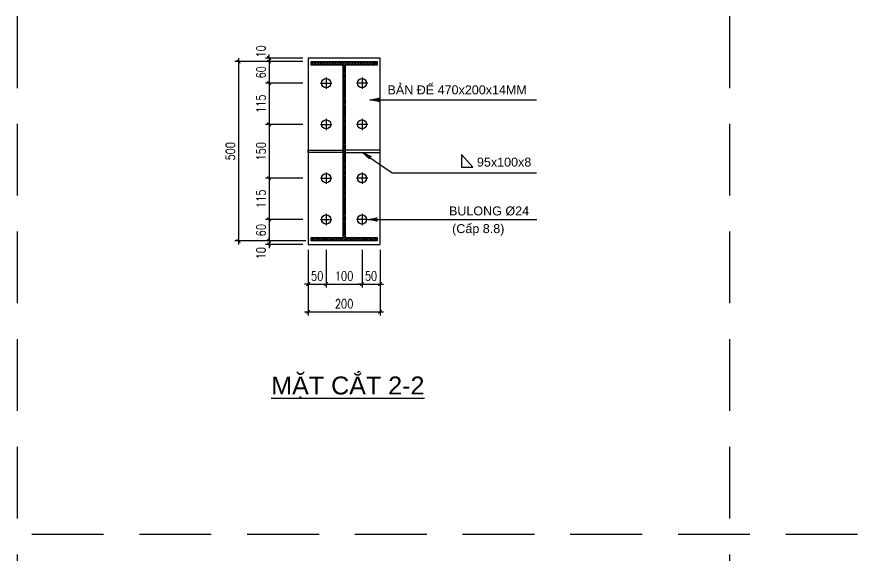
# Model space of a CAD drawing. Header units: inches. Extents: x 651127 to 1529722, y 768575 to 1021311.
# Drawn here: x 1121227 to 1145011, y 797931 to 812953 of the extents above; entities that cross this region are included whole.
import ezdxf
from ezdxf.enums import TextEntityAlignment as Align

# ---------------------------------------------------------------- set-up
doc = ezdxf.new("R2010")
doc.units = ezdxf.units.IN
doc.header["$LTSCALE"] = 1000
doc.header["$MEASUREMENT"] = 0
doc.linetypes.add('CENTER2', pattern=[1.125, 0.75, -0.125, 0.125, -0.125])
doc.linetypes.add('HIDDEN', pattern=[0.375, 0.25, -0.125])
doc.layers.get('DEFPOINTS').update_dxf_attribs({"color": 8, "lineweight": 9})
for name, color, linetype in [('DWGshare.com_10', 7, 'Continuous'), ('DWGshare.com_11', 143, 'Continuous'), ('DWGshare.com_12', 51, 'Continuous'), ('DWGshare.com_15', 1, 'Continuous'), ('DWGshare.com_16', 2, 'Continuous'), ('DWGshare.com_19', 136, 'Continuous'), ('DWGshare.com_2', 147, 'Continuous'), ('DWGshare.com_4', 8, 'CENTER2')]:
    doc.layers.add(name, color=color, linetype=linetype)
doc.styles.add('DWGshare.com_4', font='romans.shx', dxfattribs={"width": 0.8})
doc.styles.add('DWGshare.com_6', font='VHELVEN.TTF')
doc.dimstyles.new('DWGshare.com_4', dxfattribs={"dimscale": 100, "dimtxt": 2.5, "dimasz": 2, "dimexe": 1, "dimexo": 1.5, "dimgap": 1, "dimtad": 1, "dimdec": 0, "dimlfac": 0.5, "dimzin": 0, "dimdsep": 46, "dimtxsty": 'DWGshare.com_4', "dimblk": 'DWGshare.com_6', "dimcen": 1.5, "dimdle": 1, "dimclrd": 256, "dimclre": 256, "dimclrt": 7, "dimadec": 0, "dimazin": 0, "dimtfac": 1, "dimtdec": 0, "dimtix": 1, "dimtmove": 2, "dimatfit": 3, "dimldrblk": 'DWGshare.com_6', "dimfxl": 1, "dimtolj": 1, "dimtzin": 0, "dimarcsym": 0})
doc.dimstyles.new('DWGshare.com_6', dxfattribs={"dimscale": 100, "dimtxt": 2.5, "dimasz": 1, "dimexe": 1, "dimexo": 1.5, "dimgap": 1, "dimtad": 1, "dimdec": 0, "dimlfac": 0.1, "dimzin": 0, "dimdsep": 46, "dimtxsty": 'DWGshare.com_4', "dimblk": 'DWGshare.com_1', "dimcen": 1.5, "dimdle": 1, "dimclrd": 256, "dimclre": 256, "dimclrt": 7, "dimadec": 0, "dimazin": 0, "dimtfac": 1, "dimtdec": 0, "dimtix": 1, "dimtmove": 2, "dimatfit": 3, "dimfxl": 1, "dimtolj": 1, "dimtzin": 0, "dimarcsym": 0})

# ---------------------------------------------------------------- blocks, each defined once
blk = doc.blocks.new('DWGshare.com_1')
at = {"color": 0, "linetype": 'ByBlock', "const_width": 0.3}
blk.add_lwpolyline([(-0.5, -0.5), (0.5, 0.5)], dxfattribs=at)
blk = doc.blocks.new('*D1067')
at = {"layer": 'DEFPOINTS', "color": 0, "transparency": 16777216}
for p in [(1129336.369502824, 811810.6411759678), (1128246.420332313, 811710.6411759678), (1129336.369502824, 811710.6411759678)]:
    blk.add_point(p, dxfattribs=at)
at = {"layer": 'DWGshare.com_19', "lineweight": -2, "transparency": 16777216}
for p, q in [((1129186.369502824, 811810.6411759678), (1128146.420332313, 811810.6411759678)), ((1128246.420332313, 811810.6411759678), (1128246.420332313, 811910.6411759678)), ((1128246.420332313, 811810.6411759678), (1128246.420332313, 811710.6411759678)), ((1129186.369502824, 811710.6411759678), (1128146.420332313, 811710.6411759678)), ((1128246.420332313, 811710.6411759678), (1128246.420332313, 811610.6411759678))]:
    blk.add_line(p, q, dxfattribs=at)
at = {"layer": 'DWGshare.com_19', "lineweight": -2, "transparency": 16777216, "xscale": 100, "yscale": 100, "zscale": 100}
for p, rotation in [((1128246.420332313, 811810.6411759678), 270), ((1128246.420332313, 811710.6411759678), 90)]:
    blk.add_blockref('DWGshare.com_1', p, dxfattribs=dict(at, rotation=rotation))
at = {"layer": 'DWGshare.com_19', "color": 7, "transparency": 16777216, "insert": (1128018.753665646, 811996.6525871289), "char_height": 250, "attachment_point": 5, "rotation": 90, "style": 'DWGshare.com_4'}
blk.add_mtext('\\A1;10', dxfattribs=at)
blk = doc.blocks.new('*D1023')
at = {"layer": 'DEFPOINTS', "color": 0, "transparency": 16777216}
for p in [(1129336.369502824, 811710.6411759678), (1128246.420332313, 811110.6411759678), (1129336.369502824, 811110.6411759678)]:
    blk.add_point(p, dxfattribs=at)
at = {"layer": 'DWGshare.com_19', "lineweight": -2, "transparency": 16777216}
for p, q in [((1128246.420332313, 811810.6411759678), (1128246.420332313, 811010.6411759678)), ((1129186.369502824, 811710.6411759678), (1128146.420332313, 811710.6411759678)), ((1129186.369502824, 811110.6411759678), (1128146.420332313, 811110.6411759678))]:
    blk.add_line(p, q, dxfattribs=at)
at = {"layer": 'DWGshare.com_19', "lineweight": -2, "transparency": 16777216, "xscale": 100, "yscale": 100, "zscale": 100}
for p, rotation in [((1128246.420332313, 811710.6411759678), 90), ((1128246.420332313, 811110.6411759678), 270)]:
    blk.add_blockref('DWGshare.com_1', p, dxfattribs=dict(at, rotation=rotation))
at = {"layer": 'DWGshare.com_19', "color": 7, "transparency": 16777216, "insert": (1128021.420332312, 811410.6411759679), "char_height": 250, "attachment_point": 5, "rotation": 90, "style": 'DWGshare.com_4'}
blk.add_mtext('\\A1;60', dxfattribs=at)
blk = doc.blocks.new('*D1024')
at = {"layer": 'DEFPOINTS', "color": 0, "transparency": 16777216}
for p in [(1129336.369502824, 811110.6411759678), (1128246.420332313, 809960.6411759678), (1129336.369502824, 809960.6411759678)]:
    blk.add_point(p, dxfattribs=at)
at = {"layer": 'DWGshare.com_19', "lineweight": -2, "transparency": 16777216}
for p, q in [((1129186.369502824, 811110.6411759678), (1128146.420332313, 811110.6411759678)), ((1128246.420332313, 811210.6411759678), (1128246.420332313, 809860.6411759678)), ((1129186.369502824, 809960.6411759678), (1128146.420332313, 809960.6411759678))]:
    blk.add_line(p, q, dxfattribs=at)
at = {"layer": 'DWGshare.com_19', "lineweight": -2, "transparency": 16777216, "xscale": 100, "yscale": 100, "zscale": 100}
for p, rotation in [((1128246.420332313, 811110.6411759678), 90), ((1128246.420332313, 809960.6411759678), 270)]:
    blk.add_blockref('DWGshare.com_1', p, dxfattribs=dict(at, rotation=rotation))
at = {"layer": 'DWGshare.com_19', "color": 7, "transparency": 16777216, "insert": (1128021.420332312, 810535.6411759679), "char_height": 250, "attachment_point": 5, "rotation": 90, "style": 'DWGshare.com_4'}
blk.add_mtext('\\A1;115', dxfattribs=at)
blk = doc.blocks.new('*D1025')
at = {"layer": 'DEFPOINTS', "color": 0, "transparency": 16777216}
for p in [(1129336.369502824, 809960.6411759678), (1128246.420332313, 808460.6411759678), (1129336.369502824, 808460.6411759678)]:
    blk.add_point(p, dxfattribs=at)
at = {"layer": 'DWGshare.com_19', "lineweight": -2, "transparency": 16777216}
for p, q in [((1129186.369502824, 809960.6411759678), (1128146.420332313, 809960.6411759678)), ((1128246.420332313, 810060.6411759678), (1128246.420332313, 808360.6411759678)), ((1129186.369502824, 808460.6411759678), (1128146.420332313, 808460.6411759678))]:
    blk.add_line(p, q, dxfattribs=at)
at = {"layer": 'DWGshare.com_19', "lineweight": -2, "transparency": 16777216, "xscale": 100, "yscale": 100, "zscale": 100}
for p, rotation in [((1128246.420332313, 809960.6411759678), 90), ((1128246.420332313, 808460.6411759678), 270)]:
    blk.add_blockref('DWGshare.com_1', p, dxfattribs=dict(at, rotation=rotation))
at = {"layer": 'DWGshare.com_19', "color": 7, "transparency": 16777216, "insert": (1128021.420332312, 809210.6411759679), "char_height": 250, "attachment_point": 5, "rotation": 90, "style": 'DWGshare.com_4'}
blk.add_mtext('\\A1;150', dxfattribs=at)
blk = doc.blocks.new('*D1026')
at = {"layer": 'DEFPOINTS', "color": 0, "transparency": 16777216}
for p in [(1129336.369502824, 808460.6411759678), (1128246.420332313, 807310.6411759678), (1129336.369502824, 807310.6411759678)]:
    blk.add_point(p, dxfattribs=at)
at = {"layer": 'DWGshare.com_19', "lineweight": -2, "transparency": 16777216}
for p, q in [((1129186.369502824, 808460.6411759678), (1128146.420332313, 808460.6411759678)), ((1128246.420332313, 808560.6411759678), (1128246.420332313, 807210.6411759678)), ((1129186.369502824, 807310.6411759678), (1128146.420332313, 807310.6411759678))]:
    blk.add_line(p, q, dxfattribs=at)
at = {"layer": 'DWGshare.com_19', "lineweight": -2, "transparency": 16777216, "xscale": 100, "yscale": 100, "zscale": 100}
for p, rotation in [((1128246.420332313, 808460.6411759678), 90), ((1128246.420332313, 807310.6411759678), 270)]:
    blk.add_blockref('DWGshare.com_1', p, dxfattribs=dict(at, rotation=rotation))
at = {"layer": 'DWGshare.com_19', "color": 7, "transparency": 16777216, "insert": (1128021.420332312, 807885.6411759679), "char_height": 250, "attachment_point": 5, "rotation": 90, "style": 'DWGshare.com_4'}
blk.add_mtext('\\A1;115', dxfattribs=at)
blk = doc.blocks.new('*D1068')
at = {"layer": 'DEFPOINTS', "color": 0, "transparency": 16777216}
for p in [(1129336.369502824, 807310.6411759678), (1128246.420332313, 806710.6411759678), (1129416.369502824, 806710.6411759678)]:
    blk.add_point(p, dxfattribs=at)
at = {"layer": 'DWGshare.com_19', "lineweight": -2, "transparency": 16777216}
for p, q in [((1129186.369502824, 807310.6411759678), (1128146.420332313, 807310.6411759678)), ((1128246.420332313, 807410.6411759678), (1128246.420332313, 806610.6411759678)), ((1129266.369502824, 806710.6411759678), (1128146.420332313, 806710.6411759678))]:
    blk.add_line(p, q, dxfattribs=at)
at = {"layer": 'DWGshare.com_19', "lineweight": -2, "transparency": 16777216, "xscale": 100, "yscale": 100, "zscale": 100}
for p, rotation in [((1128246.420332313, 807310.6411759678), 90), ((1128246.420332313, 806710.6411759678), 270)]:
    blk.add_blockref('DWGshare.com_1', p, dxfattribs=dict(at, rotation=rotation))
at = {"layer": 'DWGshare.com_19', "color": 7, "transparency": 16777216, "insert": (1128021.420332312, 807010.6411759679), "char_height": 250, "attachment_point": 5, "rotation": 90, "style": 'DWGshare.com_4'}
blk.add_mtext('\\A1;60', dxfattribs=at)
blk = doc.blocks.new('*D1069')
at = {"layer": 'DEFPOINTS', "color": 0, "transparency": 16777216}
for p in [(1128246.420332313, 806610.6411759678), (1129336.369502824, 806610.6411759678), (1129416.369502824, 806710.6411759678)]:
    blk.add_point(p, dxfattribs=at)
at = {"layer": 'DWGshare.com_19', "lineweight": -2, "transparency": 16777216}
for p, q in [((1128246.420332313, 806710.6411759678), (1128246.420332313, 806810.6411759678)), ((1129266.369502824, 806710.6411759678), (1128146.420332313, 806710.6411759678)), ((1129186.369502824, 806610.6411759678), (1128146.420332313, 806610.6411759678)), ((1128246.420332313, 806710.6411759678), (1128246.420332313, 806610.6411759678)), ((1128246.420332313, 806610.6411759678), (1128246.420332313, 806510.6411759678))]:
    blk.add_line(p, q, dxfattribs=at)
at = {"layer": 'DWGshare.com_19', "lineweight": -2, "transparency": 16777216, "xscale": 100, "yscale": 100, "zscale": 100}
for p, rotation in [((1128246.420332313, 806710.6411759678), 270), ((1128246.420332313, 806610.6411759678), 90)]:
    blk.add_blockref('DWGshare.com_1', p, dxfattribs=dict(at, rotation=rotation))
at = {"layer": 'DWGshare.com_19', "color": 7, "transparency": 16777216, "insert": (1128018.753665646, 806369.2311583172), "char_height": 250, "attachment_point": 5, "rotation": 90, "style": 'DWGshare.com_4'}
blk.add_mtext('\\A1;10', dxfattribs=at)
blk = doc.blocks.new('*D1027')
at = {"layer": 'DEFPOINTS', "color": 0, "transparency": 16777216}
for p in [(1129236.369502824, 811710.6411759678), (1127393.943177887, 806710.6411759678), (1129236.369502824, 806710.6411759678)]:
    blk.add_point(p, dxfattribs=at)
at = {"layer": 'DWGshare.com_19', "lineweight": -2, "transparency": 16777216}
for p, q in [((1127393.943177887, 811810.6411759678), (1127393.943177887, 806610.6411759678)), ((1129086.369502824, 811710.6411759678), (1127293.943177887, 811710.6411759678)), ((1129086.369502824, 806710.6411759678), (1127293.943177887, 806710.6411759678))]:
    blk.add_line(p, q, dxfattribs=at)
at = {"layer": 'DWGshare.com_19', "lineweight": -2, "transparency": 16777216, "xscale": 100, "yscale": 100, "zscale": 100}
for p, rotation in [((1127393.943177887, 811710.6411759678), 90), ((1127393.943177887, 806710.6411759678), 270)]:
    blk.add_blockref('DWGshare.com_1', p, dxfattribs=dict(at, rotation=rotation))
at = {"layer": 'DWGshare.com_19', "color": 7, "transparency": 16777216, "insert": (1127168.943177887, 809210.6411759679), "char_height": 250, "attachment_point": 5, "rotation": 90, "style": 'DWGshare.com_4'}
blk.add_mtext('\\A1;500', dxfattribs=at)
blk = doc.blocks.new('*D1070')
at = {"layer": 'DEFPOINTS', "color": 0, "transparency": 16777216}
for p in [(1129336.369502824, 806610.6411759678), (1129836.369502824, 806610.6411759678), (1129836.369502824, 805510.2564679204)]:
    blk.add_point(p, dxfattribs=at)
at = {"layer": 'DWGshare.com_19', "lineweight": -2, "transparency": 16777216}
for p, q in [((1129336.369502824, 806460.6411759678), (1129336.369502824, 805410.2564679204)), ((1129836.369502824, 806460.6411759678), (1129836.369502824, 805410.2564679204)), ((1129336.369502824, 805510.2564679204), (1129236.369502824, 805510.2564679204)), ((1129336.369502824, 805510.2564679204), (1129836.369502824, 805510.2564679204)), ((1129836.369502824, 805510.2564679204), (1129936.369502824, 805510.2564679204))]:
    blk.add_line(p, q, dxfattribs=at)
at = {"layer": 'DWGshare.com_19', "lineweight": -2, "transparency": 16777216, "xscale": 100, "yscale": 100, "zscale": 100}
blk.add_blockref('DWGshare.com_1', (1129336.369502824, 805510.2564679204), dxfattribs=at)
at = {"layer": 'DWGshare.com_19', "lineweight": -2, "transparency": 16777216, "xscale": 100, "yscale": 100, "zscale": 100, "rotation": 180}
blk.add_blockref('DWGshare.com_1', (1129836.369502824, 805510.2564679204), dxfattribs=at)
at = {"layer": 'DWGshare.com_19', "color": 7, "transparency": 16777216, "insert": (1129586.369502824, 805735.2564679204), "char_height": 250, "attachment_point": 5, "style": 'DWGshare.com_4'}
blk.add_mtext('\\A1;50', dxfattribs=at)
blk = doc.blocks.new('*D1028')
at = {"layer": 'DEFPOINTS', "color": 0, "transparency": 16777216}
for p in [(1129836.369502824, 806610.6411759678), (1130836.369502824, 806610.6411759678), (1130836.369502824, 805510.2564679204)]:
    blk.add_point(p, dxfattribs=at)
at = {"layer": 'DWGshare.com_19', "lineweight": -2, "transparency": 16777216}
for p, q in [((1129836.369502824, 806460.6411759678), (1129836.369502824, 805410.2564679204)), ((1130836.369502824, 806460.6411759678), (1130836.369502824, 805410.2564679204)), ((1129736.369502824, 805510.2564679204), (1130936.369502824, 805510.2564679204))]:
    blk.add_line(p, q, dxfattribs=at)
at = {"layer": 'DWGshare.com_19', "lineweight": -2, "transparency": 16777216, "xscale": 100, "yscale": 100, "zscale": 100, "rotation": 180}
blk.add_blockref('DWGshare.com_1', (1129836.369502824, 805510.2564679204), dxfattribs=at)
at = {"layer": 'DWGshare.com_19', "lineweight": -2, "transparency": 16777216, "xscale": 100, "yscale": 100, "zscale": 100}
blk.add_blockref('DWGshare.com_1', (1130836.369502824, 805510.2564679204), dxfattribs=at)
at = {"layer": 'DWGshare.com_19', "color": 7, "transparency": 16777216, "insert": (1130336.369502824, 805735.2564679204), "char_height": 250, "attachment_point": 5, "style": 'DWGshare.com_4'}
blk.add_mtext('\\A1;100', dxfattribs=at)
blk = doc.blocks.new('*D1071')
at = {"layer": 'DEFPOINTS', "color": 0, "transparency": 16777216}
for p in [(1130836.369502824, 806610.6411759678), (1131336.369502824, 806610.6411759678), (1131336.369502824, 805510.2564679204)]:
    blk.add_point(p, dxfattribs=at)
at = {"layer": 'DWGshare.com_19', "lineweight": -2, "transparency": 16777216}
for p, q in [((1130836.369502824, 806460.6411759678), (1130836.369502824, 805410.2564679204)), ((1131336.369502824, 806460.6411759678), (1131336.369502824, 805410.2564679204)), ((1130836.369502824, 805510.2564679204), (1130736.369502824, 805510.2564679204)), ((1130836.369502824, 805510.2564679204), (1131336.369502824, 805510.2564679204)), ((1131336.369502824, 805510.2564679204), (1131436.369502824, 805510.2564679204))]:
    blk.add_line(p, q, dxfattribs=at)
at = {"layer": 'DWGshare.com_19', "lineweight": -2, "transparency": 16777216, "xscale": 100, "yscale": 100, "zscale": 100}
blk.add_blockref('DWGshare.com_1', (1130836.369502824, 805510.2564679204), dxfattribs=at)
at = {"layer": 'DWGshare.com_19', "lineweight": -2, "transparency": 16777216, "xscale": 100, "yscale": 100, "zscale": 100, "rotation": 180}
blk.add_blockref('DWGshare.com_1', (1131336.369502824, 805510.2564679204), dxfattribs=at)
at = {"layer": 'DWGshare.com_19', "color": 7, "transparency": 16777216, "insert": (1131086.369502824, 805735.2564679204), "char_height": 250, "attachment_point": 5, "style": 'DWGshare.com_4'}
blk.add_mtext('\\A1;50', dxfattribs=at)
blk = doc.blocks.new('*D1029')
at = {"layer": 'DEFPOINTS', "color": 0, "transparency": 16777216}
for p in [(1129336.369502824, 806510.6411759678), (1131336.369502824, 806510.6411759678), (1131336.369502824, 804734.1940433894)]:
    blk.add_point(p, dxfattribs=at)
at = {"layer": 'DWGshare.com_19', "lineweight": -2, "transparency": 16777216}
for p, q in [((1129336.369502824, 806360.6411759678), (1129336.369502824, 804634.1940433894)), ((1131336.369502824, 806360.6411759678), (1131336.369502824, 804634.1940433894)), ((1129236.369502824, 804734.1940433894), (1131436.369502824, 804734.1940433894))]:
    blk.add_line(p, q, dxfattribs=at)
at = {"layer": 'DWGshare.com_19', "lineweight": -2, "transparency": 16777216, "xscale": 100, "yscale": 100, "zscale": 100, "rotation": 180}
blk.add_blockref('DWGshare.com_1', (1129336.369502824, 804734.1940433894), dxfattribs=at)
at = {"layer": 'DWGshare.com_19', "lineweight": -2, "transparency": 16777216, "xscale": 100, "yscale": 100, "zscale": 100}
blk.add_blockref('DWGshare.com_1', (1131336.369502824, 804734.1940433894), dxfattribs=at)
at = {"layer": 'DWGshare.com_19', "color": 7, "transparency": 16777216, "insert": (1130336.369502824, 804959.1940433894), "char_height": 250, "attachment_point": 5, "style": 'DWGshare.com_4'}
blk.add_mtext('\\A1;200', dxfattribs=at)
blk = doc.blocks.new('DWGshare.com_6')
at = {"linetype": 'CENTER2'}
blk.add_hatch(color=256, dxfattribs=at).paths.add_polyline_path([(-1.295604940637289, 0.2159341567722531), (-1, -3.771586785769447e-13), (-1.295604940636535, -0.2159341567733842), (0, 0)])
blk.add_line((0, 0), (-1, 1.224606353822377e-16), dxfattribs=at)
blk.add_lwpolyline([(-1.295604940637289, 0.215934156772253), (0, 0), (-1.295604940636535, -0.2159341567733842), (-1, -3.770706653119224e-13), (-1.295604940637289, 0.215934156772253)], dxfattribs=at)

msp = doc.modelspace()

# ---------------------------------------------------------------- hatches: boundary and pattern name
at = {"layer": 'DWGshare.com_19'}
h = msp.add_hatch(dxfattribs=at)
h.set_pattern_fill('ANSI32', color=256, scale=150, style=0)
h.set_pattern_definition([(45, (849667.8814207003, 976808.1617040307), (-39.77475644174329, 39.7747564417433), []), (45, (849694.3979249503, 976808.1617040307), (-39.77475644174329, 39.7747564417433), [])])
h.paths.add_polyline_path([(1130306.369502824, 806810.6411759678), (1130306.369502824, 811610.6411759678), (1129416.369502824, 811610.6411759678), (1129416.369502824, 811710.6411759678), (1131256.369502824, 811710.6411759678), (1131256.369502824, 811610.6411759678), (1130366.369502824, 811610.6411759678), (1130366.369502824, 806810.6411759678), (1131256.369502824, 806810.6411759678), (1131256.369502824, 806710.6411759678), (1129416.369502824, 806710.6411759678), (1129416.369502824, 806810.6411759678)])

# ---------------------------------------------------------------- linework, layer by layer
at = {"layer": 'DWGshare.com_11', "linetype": 'HIDDEN', "ltscale": 8}
for p, q in [((1121226.725199561, 827974.8424645903), (1121226.725199561, 769074.8424645903)), ((1141072.199436621, 827974.8424645903), (1141072.199436621, 769074.8424645903)), ((1165637.596991595, 798524.8424645903), (1121226.725199561, 798524.8424645903))]:
    msp.add_line(p, q, dxfattribs=at)
at = {"layer": 'DWGshare.com_11', "ltscale": 0.9}
for centre in [(1129836.369502824, 811110.6411759678), (1130836.369502824, 811110.6411759678), (1129836.369502824, 809960.6411759678), (1130836.369502824, 809960.6411759678), (1129836.369502824, 808460.6411759678), (1130836.369502824, 808460.6411759678), (1129836.369502824, 807310.6411759678), (1130836.369502824, 807310.6411759678)]:
    msp.add_circle(centre, 128, dxfattribs=at)
at = {"layer": 'DWGshare.com_12', "ltscale": 0.9}
for points in [[(1130306.369502824, 806810.6411759678), (1130306.369502824, 811610.6411759678), (1129416.369502824, 811610.6411759678), (1129416.369502824, 811710.6411759678), (1131256.369502824, 811710.6411759678), (1131256.369502824, 811610.6411759678), (1130366.369502824, 811610.6411759678), (1130366.369502824, 806810.6411759678), (1131256.369502824, 806810.6411759678), (1131256.369502824, 806710.6411759678), (1129416.369502824, 806710.6411759678), (1129416.369502824, 806810.6411759678)], [(1129336.369502824, 809240.641175968), (1130306.369502824, 809240.641175968), (1130306.369502824, 809180.641175968), (1129336.369502824, 809180.6411759675)], [(1131336.369502824, 809240.641175968), (1130366.369502824, 809240.641175968), (1130366.369502824, 809180.641175968), (1131336.369502824, 809180.6411759675)]]:
    msp.add_lwpolyline(points, close=True, dxfattribs=at)
at = {"layer": 'DWGshare.com_15'}
msp.add_lwpolyline([(1129336.369502824, 806610.6411759678), (1131336.369502824, 806610.6411759678), (1131336.369502824, 811810.6411759678), (1129336.369502824, 811810.6411759678)], close=True, dxfattribs=at)
at = {"layer": 'DWGshare.com_16', "color": 2, "linetype": 'Continuous'}
for p, q in [((1133603.33899275, 809126.1641286471), (1133603.33899275, 808768.7216684165)), ((1133918.995569007, 808768.7216684165), (1133603.33899275, 809126.1641286471)), ((1133603.33899275, 808768.7216684165), (1133918.995569007, 808768.7216684165))]:
    msp.add_line(p, q, dxfattribs=at)
at = {"layer": 'DWGshare.com_4', "ltscale": 75}
for p, q in [((1129677.649502824, 811110.6411759678), (1129995.089502824, 811110.6411759678)), ((1129836.369502824, 811269.3611759677), (1129836.369502824, 810951.9211759678)), ((1130995.089502824, 811110.6411759678), (1130677.649502824, 811110.6411759678)), ((1130836.369502824, 811269.3611759677), (1130836.369502824, 810951.9211759678)), ((1129836.369502824, 810119.3611759677), (1129836.369502824, 809801.9211759678)), ((1130836.369502824, 810119.3611759677), (1130836.369502824, 809801.9211759678)), ((1129677.649502824, 809960.6411759678), (1129995.089502824, 809960.6411759678)), ((1130995.089502824, 809960.6411759678), (1130677.649502824, 809960.6411759678)), ((1129677.649502824, 808460.6411759678), (1129995.089502824, 808460.6411759678)), ((1129836.369502824, 808619.3611759677), (1129836.369502824, 808301.9211759678)), ((1130995.089502824, 808460.6411759678), (1130677.649502824, 808460.6411759678)), ((1130836.369502824, 808619.3611759677), (1130836.369502824, 808301.9211759678)), ((1129836.369502824, 807469.3611759677), (1129836.369502824, 807151.9211759678)), ((1130836.369502824, 807469.3611759677), (1130836.369502824, 807151.9211759678)), ((1129677.649502824, 807310.6411759678), (1129995.089502824, 807310.6411759678)), ((1130995.089502824, 807310.6411759678), (1130677.649502824, 807310.6411759678))]:
    msp.add_line(p, q, dxfattribs=at)

# ---------------------------------------------------------------- texts
at = {"layer": 'DWGshare.com_10', "style": 'DWGshare.com_6'}
for s, p in [('BAÛN ÑEÁ 470x200x14MM', (1131544.471169157, 810799.2081835904)), ('95x100x8', (1134036.087345454, 808784.8906942607)), (' BULONG Þ24', (1133160.533373108, 807423.1472923538)), (' (Caáp 8.8)', (1133248.129106325, 806930.1500712453))]:
    msp.add_text(s, height=250, dxfattribs=at).set_placement(p)
msp.add_text('%%UMAËT CAÉT 2-2', height=500, dxfattribs=at).set_placement((1130440.192622788, 802432.3975800135), align=Align.CENTER)

# ---------------------------------------------------------------- dimensions: what is measured, and where the dimension line sits
at = {"layer": 'DWGshare.com_19'}
for base, p1, p2, picture, middle in [((1128246.420332313, 811710.6411759678), (1129336.369502824, 811810.6411759678), (1129336.369502824, 811710.6411759678), '*D1067', (1128018.753665646, 811996.6525871289)), ((1128246.420332313, 806610.6411759678), (1129416.369502824, 806710.6411759678), (1129336.369502824, 806610.6411759678), '*D1069', (1128018.753665646, 806369.2311583172))]:
    dim = msp.add_linear_dim(base=base, p1=p1, p2=p2, angle=90, dimstyle='DWGshare.com_6', dxfattribs=at)
    dim.commit()
    dim.dimension.update_dxf_attribs({"geometry": picture, "text_midpoint": middle, "dimtype": 160})
for base, p1, p2, picture, middle in [((1127393.943177887, 806710.6411759678), (1129236.369502824, 811710.6411759678), (1129236.369502824, 806710.6411759678), '*D1027', (1127168.943177887, 809210.6411759679)), ((1128246.420332313, 811110.6411759678), (1129336.369502824, 811710.6411759678), (1129336.369502824, 811110.6411759678), '*D1023', (1128021.420332312, 811410.6411759679)), ((1128246.420332313, 809960.6411759678), (1129336.369502824, 811110.6411759678), (1129336.369502824, 809960.6411759678), '*D1024', (1128021.420332312, 810535.6411759679)), ((1128246.420332313, 808460.6411759678), (1129336.369502824, 809960.6411759678), (1129336.369502824, 808460.6411759678), '*D1025', (1128021.420332312, 809210.6411759679)), ((1128246.420332313, 807310.6411759678), (1129336.369502824, 808460.6411759678), (1129336.369502824, 807310.6411759678), '*D1026', (1128021.420332312, 807885.6411759679)), ((1128246.420332313, 806710.6411759678), (1129336.369502824, 807310.6411759678), (1129416.369502824, 806710.6411759678), '*D1068', (1128021.420332312, 807010.6411759679))]:
    dim = msp.add_linear_dim(base=base, p1=p1, p2=p2, angle=90, dimstyle='DWGshare.com_6', dxfattribs=at)
    dim.commit()
    dim.dimension.update_dxf_attribs({"geometry": picture, "text_midpoint": middle})
for base, p1, p2, picture, middle in [((1129836.369502824, 805510.2564679204), (1129336.369502824, 806610.6411759678), (1129836.369502824, 806610.6411759678), '*D1070', (1129586.369502824, 805735.2564679204)), ((1130836.369502824, 805510.2564679204), (1129836.369502824, 806610.6411759678), (1130836.369502824, 806610.6411759678), '*D1028', (1130336.369502824, 805735.2564679204)), ((1131336.369502824, 805510.2564679204), (1130836.369502824, 806610.6411759678), (1131336.369502824, 806610.6411759678), '*D1071', (1131086.369502824, 805735.2564679204)), ((1131336.369502824, 804734.1940433894), (1129336.369502824, 806510.6411759678), (1131336.369502824, 806510.6411759678), '*D1029', (1130336.369502824, 804959.1940433894))]:
    dim = msp.add_linear_dim(base=base, p1=p1, p2=p2, dimstyle='DWGshare.com_6', dxfattribs=at)
    dim.commit()
    dim.dimension.update_dxf_attribs({"geometry": picture, "text_midpoint": middle})

# ---------------------------------------------------------------- leaders
at = {"layer": 'DWGshare.com_2'}
for points in [[(1131050.230133208, 810645.6964512408), (1135693.544154636, 810645.6964512408)], [(1130851.369502824, 809180.6411759678), (1131679.269665518, 808609.6820324674), (1135693.544154636, 808609.6820324676)], [(1130995.089502824, 807310.6411759678), (1135706.888305541, 807310.6411759678)]]:
    msp.add_leader(points, dimstyle='DWGshare.com_4', dxfattribs=at)

doc.saveas('drawing.dxf')
